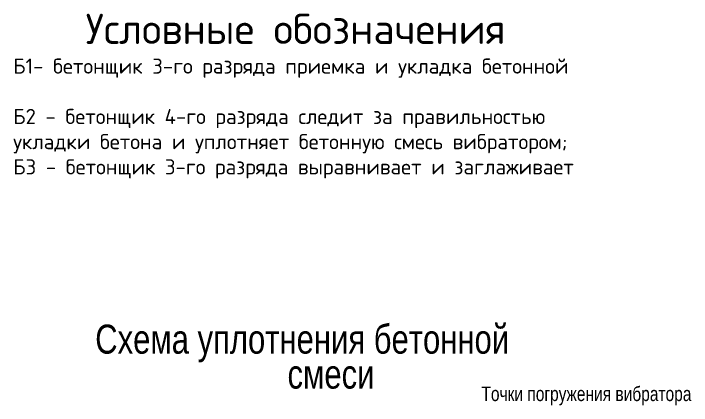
# Model space of a CAD drawing. Header units: millimetres. Extents: x 5763 to 12018931, y 39842 to 3600577.
# Drawn here: x 492883 to 520930, y 83171 to 99381 of the extents above; entities that cross this region are included whole.
import ezdxf

# ---------------------------------------------------------------- set-up
doc = ezdxf.new("R2010")
doc.units = ezdxf.units.MM
doc.layers.add('1serv', color=7, linetype='Continuous')
doc.styles.add('ISOCPEUR', font='isocpeur.ttf')
doc.styles.add('TXT0', font='txt', dxfattribs={"width": 0.8})

msp = doc.modelspace()

# ---------------------------------------------------------------- texts
at = {"color": 0, "lineweight": 20, "style": 'ISOCPEUR'}
for s, height, p in [('Условные обозначения', 1250, (495862.05124, 98123.01677)), ('Б1- бетонщик 3-го разряда приемка и укладка бетонной', 625, (492868.51756, 96895.02238)), ('Б2 - бетонщик 4-го разряда следит за правильностью', 625, (492868.51756, 94811.68905)), ('укладки бетона и уплотняет бетонную смесь вибратором;', 625, (492868.51756, 93770.02238)), ('Б3 - бетонщик 3-го разряда выравнивает и заглаживает', 625, (492868.51756, 92728.35571))]:
    msp.add_text(s, height=height, dxfattribs=at).set_placement(p)
at = {"layer": '1serv', "color": 0, "lineweight": 25, "ltscale": 100, "style": 'TXT0', "width": 0.8}
msp.add_text('Схема уплотнения бетонной', height=1200, dxfattribs=at).set_placement((496261.00534, 85313.55872))
at = {"layer": '1serv', "color": 0, "style": 'TXT0', "width": 0.8}
msp.add_text('смеси', height=1200, dxfattribs=at).set_placement((504217.29387, 83867.31299))
at = {"layer": '1serv', "color": 0, "lineweight": 20, "style": 'TXT0', "width": 0.8}
msp.add_text('Точки погружения вибратора', height=600, dxfattribs=at).set_placement((512240.903, 83352.2795))

doc.saveas('drawing.dxf')
